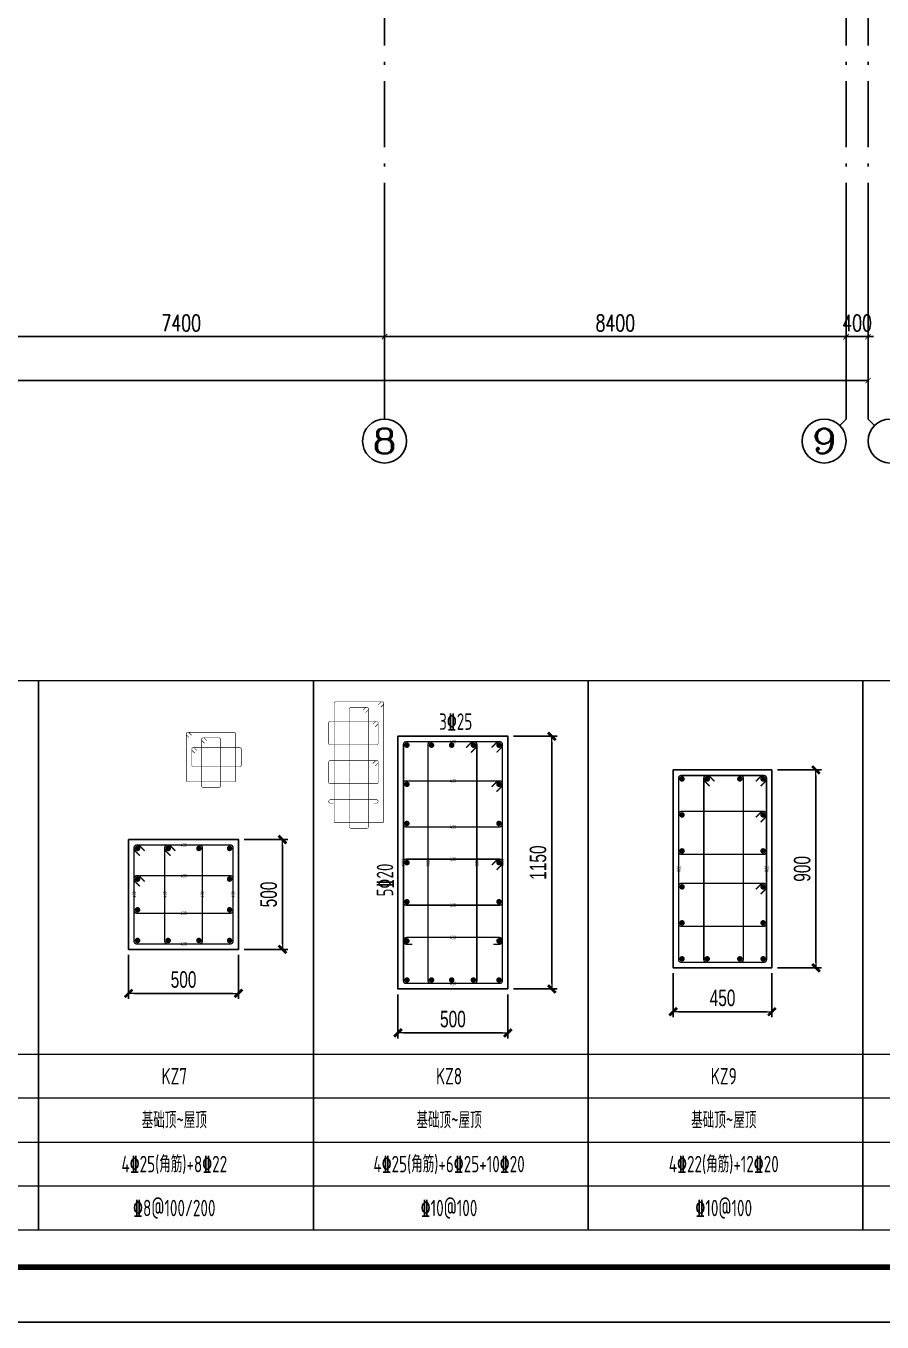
# Model space of a CAD drawing. Extents: x 169490 to 7584583, y -2399407 to 1374371.
# Drawn here: x 1543104 to 1558685, y 795791 to 819385 of the extents above; entities that cross this region are included whole.
import ezdxf
from ezdxf.enums import TextEntityAlignment as Align

# ---------------------------------------------------------------- set-up
doc = ezdxf.new("R2010")
doc.units = 0
doc.header["$LTSCALE"] = 100
doc.linetypes.add('D3轴线点划线', pattern=[18.5, 12, -3, 0.5, -3])
doc.layers.get('0').update_dxf_attribs({"linetype": 'CONTINUOUS'})
doc.layers.get('DEFPOINTS').update_dxf_attribs({"linetype": 'CONTINUOUS'})
for name, color, linetype in [('AXIS', 3, 'CONTINUOUS'), ('AXIS_TEXT', 4, 'CONTINUOUS'), ('C-AXIS(轴号)', 3, 'CONTINUOUS'), ('C-AXIS-T(字)', 7, 'CONTINUOUS'), ('C-DOTE', 8, 'D3轴线点划线'), ('link', 6, 'CONTINUOUS'), ('outline', 7, 'CONTINUOUS'), ('z-计算配筋', 7, 'CONTINUOUS'), ('图框', 140, 'CONTINUOUS')]:
    doc.layers.add(name, color=color, linetype=linetype)
for name, color, linetype, lineweight in [('rein', 10, 'CONTINUOUS', 18), ('TAB', 7, 'CONTINUOUS', 18), ('Z-详图标注', 3, 'CONTINUOUS', 18), ('砼柱', 2, 'CONTINUOUS', 35)]:
    doc.layers.add(name, color=color, linetype=linetype, lineweight=lineweight)
doc.layers.add('箍筋长度', color=3, linetype='CONTINUOUS', plot=False)
doc.styles.add('_TCH_AXIS', font='COMPLEX', dxfattribs={"bigfont": 'GBCBIG'})
doc.styles.add('_TCH_DIM_T3', font='SIMPLEX.shx', dxfattribs={"width": 0.705882, "bigfont": 'GBCBIG.shx'})
doc.styles.add('BW_Dim', font='Bweng.shx', dxfattribs={"width": 0.7, "bigfont": 'hztxt.shx'})
doc.styles.add('BW_Rein', font='Tssdeng.shx', dxfattribs={"width": 0.7, "bigfont": 'hztxt.shx'})
doc.styles.add('COMPLEX', font='COMPLEX')
doc.dimstyles.new('_TCH_ARCH&&100', dxfattribs={"dimtxt": 297.5, "dimasz": 100, "dimexe": 250, "dimexo": 300, "dimgap": 100, "dimtad": 1, "dimdec": 0, "dimzin": 0, "dimdsep": 46, "dimtxsty": '_TCH_DIM_T3', "dimblk": 'ARCHTICK', "dimcen": 0.09, "dimclrt": 7, "dimazin": 2, "dimtfac": 1, "dimtdec": 0, "dimtix": 1, "dimtmove": 2, "dimatfit": 3, "dimfxl": 1, "dimtolj": 1, "dimtzin": 0, "dimarcsym": 0})
doc.dimstyles.new('Cyz_25_100', dxfattribs={"dimtxt": 300, "dimasz": 100, "dimexe": 100, "dimexo": 100, "dimgap": 100, "dimtad": 1, "dimdec": 0, "dimlfac": 0.25, "dimzin": 0, "dimdsep": 46, "dimtxsty": 'BW_Dim', "dimblk": '_bwk', "dimcen": 0, "dimclrt": 7, "dimadec": 0, "dimazin": 0, "dimtfac": 1, "dimtdec": 0, "dimtix": 1, "dimtmove": 2, "dimatfit": 0, "dimfxl": 1, "dimtolj": 1, "dimtzin": 0, "dimarcsym": 0})

# ---------------------------------------------------------------- blocks, each defined once
blk = doc.blocks.new('_ARCHTICK')
at = {"const_width": 0.15}
blk.add_lwpolyline([(-0.5, -0.5), (0.5, 0.5)], dxfattribs=at)
blk = doc.blocks.new('*D1827')
at = {"layer": 'AXIS', "color": 0, "lineweight": -2, "transparency": 16777216}
for p, q in [((1503431, 815929), (1503431, 812679)), ((1558431, 815929), (1558431, 812679)), ((1503431, 812929), (1558431, 812929))]:
    blk.add_line(p, q, dxfattribs=at)
at = {"layer": 'DEFPOINTS', "color": 0, "transparency": 16777216}
for p in [(1503431, 816229), (1558431, 816229), (1558431, 812929)]:
    blk.add_point(p, dxfattribs=at)
at = {"layer": 'AXIS', "color": 0, "lineweight": -2, "transparency": 16777216, "xscale": 100, "yscale": 100, "zscale": 100, "rotation": 180}
blk.add_blockref('_ARCHTICK', (1503431, 812929), dxfattribs=at)
at = {"layer": 'AXIS', "color": 0, "lineweight": -2, "transparency": 16777216, "xscale": 100, "yscale": 100, "zscale": 100}
blk.add_blockref('_ARCHTICK', (1558431, 812929), dxfattribs=at)
at = {"layer": 'AXIS', "color": 7, "transparency": 16777216, "insert": (1530931, 813178), "char_height": 297.5, "attachment_point": 5, "style": '_TCH_DIM_T3'}
blk.add_mtext('\\A1;55000', dxfattribs=at)
blk = doc.blocks.new('*D1828')
at = {"layer": 'AXIS', "color": 0, "lineweight": -2, "transparency": 16777216}
for p, q in [((1558031, 815929), (1558031, 813479)), ((1558431, 815929), (1558431, 813479)), ((1558031, 813729), (1557931, 813729)), ((1558031, 813729), (1558431, 813729)), ((1558431, 813729), (1558531, 813729))]:
    blk.add_line(p, q, dxfattribs=at)
at = {"layer": 'DEFPOINTS', "color": 0, "transparency": 16777216}
for p in [(1558031, 816229), (1558431, 816229), (1558431, 813729)]:
    blk.add_point(p, dxfattribs=at)
at = {"layer": 'AXIS', "color": 0, "lineweight": -2, "transparency": 16777216, "xscale": 100, "yscale": 100, "zscale": 100}
blk.add_blockref('_ARCHTICK', (1558031, 813729), dxfattribs=at)
at = {"layer": 'AXIS', "color": 0, "lineweight": -2, "transparency": 16777216, "xscale": 100, "yscale": 100, "zscale": 100, "rotation": 180}
blk.add_blockref('_ARCHTICK', (1558431, 813729), dxfattribs=at)
at = {"layer": 'AXIS', "color": 7, "transparency": 16777216, "insert": (1558231, 813978), "char_height": 297.5, "attachment_point": 5, "style": '_TCH_DIM_T3'}
blk.add_mtext('\\A1;400', dxfattribs=at)
blk = doc.blocks.new('*D1829')
at = {"layer": 'AXIS', "color": 0, "lineweight": -2, "transparency": 16777216}
for p, q in [((1549631, 815929), (1549631, 813479)), ((1558031, 815929), (1558031, 813479)), ((1549631, 813729), (1558031, 813729))]:
    blk.add_line(p, q, dxfattribs=at)
at = {"layer": 'DEFPOINTS', "color": 0, "transparency": 16777216}
for p in [(1549631, 816229), (1558031, 816229), (1558031, 813729)]:
    blk.add_point(p, dxfattribs=at)
at = {"layer": 'AXIS', "color": 0, "lineweight": -2, "transparency": 16777216, "xscale": 100, "yscale": 100, "zscale": 100, "rotation": 180}
blk.add_blockref('_ARCHTICK', (1549631, 813729), dxfattribs=at)
at = {"layer": 'AXIS', "color": 0, "lineweight": -2, "transparency": 16777216, "xscale": 100, "yscale": 100, "zscale": 100}
blk.add_blockref('_ARCHTICK', (1558031, 813729), dxfattribs=at)
at = {"layer": 'AXIS', "color": 7, "transparency": 16777216, "insert": (1553831, 813978), "char_height": 297.5, "attachment_point": 5, "style": '_TCH_DIM_T3'}
blk.add_mtext('\\A1;8400', dxfattribs=at)
blk = doc.blocks.new('*D1830')
at = {"layer": 'AXIS', "color": 0, "lineweight": -2, "transparency": 16777216}
for p, q in [((1542231, 815929), (1542231, 813479)), ((1549631, 815929), (1549631, 813479)), ((1542231, 813729), (1549631, 813729))]:
    blk.add_line(p, q, dxfattribs=at)
at = {"layer": 'DEFPOINTS', "color": 0, "transparency": 16777216}
for p in [(1542231, 816229), (1549631, 816229), (1549631, 813729)]:
    blk.add_point(p, dxfattribs=at)
at = {"layer": 'AXIS', "color": 0, "lineweight": -2, "transparency": 16777216, "xscale": 100, "yscale": 100, "zscale": 100, "rotation": 180}
blk.add_blockref('_ARCHTICK', (1542231, 813729), dxfattribs=at)
at = {"layer": 'AXIS', "color": 0, "lineweight": -2, "transparency": 16777216, "xscale": 100, "yscale": 100, "zscale": 100}
blk.add_blockref('_ARCHTICK', (1549631, 813729), dxfattribs=at)
at = {"layer": 'AXIS', "color": 7, "transparency": 16777216, "insert": (1545931, 813978), "char_height": 297.5, "attachment_point": 5, "style": '_TCH_DIM_T3'}
blk.add_mtext('\\A1;7400', dxfattribs=at)
blk = doc.blocks.new('_AXISO')
blk.add_circle((0, 0), 0.5)
at = {"layer": 'AXIS_TEXT', "style": 'COMPLEX', "width": 1.041667}
blk.add_attdef('A', text='', height=0.56, dxfattribs=at).set_placement((-0.25, -0.28), (0.25, -0.28), align=Align.FIT)
blk = doc.blocks.new('_bwk')
blk.add_line((-1, 0), (0, 0))
blk.add_lwpolyline([(-0.7, -0.7, 0.5, 0.5, 0), (0.7, 0.7, 0.5, 0.5, 0)], format="xyseb")
blk = doc.blocks.new('*D1972')
at = {"layer": 'DEFPOINTS', "color": 0, "transparency": 16777216}
for p in [(1546973, 804575), (1547773, 804575), (1546973, 802575)]:
    blk.add_point(p, dxfattribs=at)
at = {"layer": 'Z-详图标注', "color": 0, "lineweight": -2, "transparency": 16777216}
for p, q in [((1547073, 804575), (1547873, 804575)), ((1547773, 802675), (1547773, 804475)), ((1547073, 802575), (1547873, 802575))]:
    blk.add_line(p, q, dxfattribs=at)
at = {"layer": 'Z-详图标注', "color": 0, "lineweight": -2, "transparency": 16777216, "xscale": 100, "yscale": 100, "zscale": 100}
for p, rotation in [((1547773, 804575), 90), ((1547773, 802575), 270)]:
    blk.add_blockref('_bwk', p, dxfattribs=dict(at, rotation=rotation))
at = {"layer": 'Z-详图标注', "color": 7, "transparency": 16777216, "insert": (1547523, 803575), "char_height": 300, "attachment_point": 5, "rotation": 90, "style": 'BW_Dim'}
blk.add_mtext('\\A1;500', dxfattribs=at)
blk = doc.blocks.new('*D1973')
at = {"layer": 'DEFPOINTS', "color": 0, "transparency": 16777216}
for p in [(1544973, 802575), (1546973, 802575), (1546973, 801775)]:
    blk.add_point(p, dxfattribs=at)
at = {"layer": 'Z-详图标注', "color": 0, "lineweight": -2, "transparency": 16777216}
for p, q in [((1544973, 802475), (1544973, 801675)), ((1546973, 802475), (1546973, 801675)), ((1545073, 801775), (1546873, 801775))]:
    blk.add_line(p, q, dxfattribs=at)
at = {"layer": 'Z-详图标注', "color": 0, "lineweight": -2, "transparency": 16777216, "xscale": 100, "yscale": 100, "zscale": 100, "rotation": 180}
blk.add_blockref('_bwk', (1544973, 801775), dxfattribs=at)
at = {"layer": 'Z-详图标注', "color": 0, "lineweight": -2, "transparency": 16777216, "xscale": 100, "yscale": 100, "zscale": 100}
blk.add_blockref('_bwk', (1546973, 801775), dxfattribs=at)
at = {"layer": 'Z-详图标注', "color": 7, "transparency": 16777216, "insert": (1545973, 802025), "char_height": 300, "attachment_point": 5, "style": 'BW_Dim'}
blk.add_mtext('\\A1;500', dxfattribs=at)
blk = doc.blocks.new('*D1974')
at = {"layer": 'DEFPOINTS', "color": 0, "transparency": 16777216}
for p in [(1551875, 806455), (1552675, 806455), (1551875, 801855)]:
    blk.add_point(p, dxfattribs=at)
at = {"layer": 'Z-详图标注', "color": 0, "lineweight": -2, "transparency": 16777216}
for p, q in [((1551975, 806455), (1552775, 806455)), ((1552675, 801955), (1552675, 806355)), ((1551975, 801855), (1552775, 801855))]:
    blk.add_line(p, q, dxfattribs=at)
at = {"layer": 'Z-详图标注', "color": 0, "lineweight": -2, "transparency": 16777216, "xscale": 100, "yscale": 100, "zscale": 100}
for p, rotation in [((1552675, 806455), 90), ((1552675, 801855), 270)]:
    blk.add_blockref('_bwk', p, dxfattribs=dict(at, rotation=rotation))
at = {"layer": 'Z-详图标注', "color": 7, "transparency": 16777216, "insert": (1552425, 804155), "char_height": 300, "attachment_point": 5, "rotation": 90, "style": 'BW_Dim'}
blk.add_mtext('\\A1;1150', dxfattribs=at)
blk = doc.blocks.new('*D1975')
at = {"layer": 'DEFPOINTS', "color": 0, "transparency": 16777216}
for p in [(1549875, 801855), (1551875, 801855), (1551875, 801055)]:
    blk.add_point(p, dxfattribs=at)
at = {"layer": 'Z-详图标注', "color": 0, "lineweight": -2, "transparency": 16777216}
for p, q in [((1549875, 801755), (1549875, 800955)), ((1551875, 801755), (1551875, 800955)), ((1549975, 801055), (1551775, 801055))]:
    blk.add_line(p, q, dxfattribs=at)
at = {"layer": 'Z-详图标注', "color": 0, "lineweight": -2, "transparency": 16777216, "xscale": 100, "yscale": 100, "zscale": 100, "rotation": 180}
blk.add_blockref('_bwk', (1549875, 801055), dxfattribs=at)
at = {"layer": 'Z-详图标注', "color": 0, "lineweight": -2, "transparency": 16777216, "xscale": 100, "yscale": 100, "zscale": 100}
blk.add_blockref('_bwk', (1551875, 801055), dxfattribs=at)
at = {"layer": 'Z-详图标注', "color": 7, "transparency": 16777216, "insert": (1550875, 801305), "char_height": 300, "attachment_point": 5, "style": 'BW_Dim'}
blk.add_mtext('\\A1;500', dxfattribs=at)
blk = doc.blocks.new('*D9228')
at = {"layer": 'DEFPOINTS', "color": 0, "transparency": 16777216}
for p in [(1556682, 805841), (1557482, 805841), (1556682, 802241)]:
    blk.add_point(p, dxfattribs=at)
at = {"layer": 'Z-详图标注', "color": 0, "lineweight": -2, "transparency": 16777216}
for p, q in [((1556782, 805841), (1557582, 805841)), ((1557482, 802341), (1557482, 805741)), ((1556782, 802241), (1557582, 802241))]:
    blk.add_line(p, q, dxfattribs=at)
at = {"layer": 'Z-详图标注', "color": 0, "lineweight": -2, "transparency": 16777216, "xscale": 100, "yscale": 100, "zscale": 100}
for p, rotation in [((1557482, 805841), 90), ((1557482, 802241), 270)]:
    blk.add_blockref('_bwk', p, dxfattribs=dict(at, rotation=rotation))
at = {"layer": 'Z-详图标注', "color": 7, "transparency": 16777216, "insert": (1557232, 804041), "char_height": 300, "attachment_point": 5, "rotation": 90, "style": 'BW_Dim'}
blk.add_mtext('\\A1;900', dxfattribs=at)
blk = doc.blocks.new('*D9229')
at = {"layer": 'DEFPOINTS', "color": 0, "transparency": 16777216}
for p in [(1554882, 802241), (1556682, 802241), (1556682, 801441)]:
    blk.add_point(p, dxfattribs=at)
at = {"layer": 'Z-详图标注', "color": 0, "lineweight": -2, "transparency": 16777216}
for p, q in [((1554882, 802141), (1554882, 801341)), ((1556682, 802141), (1556682, 801341)), ((1554982, 801441), (1556582, 801441))]:
    blk.add_line(p, q, dxfattribs=at)
at = {"layer": 'Z-详图标注', "color": 0, "lineweight": -2, "transparency": 16777216, "xscale": 100, "yscale": 100, "zscale": 100, "rotation": 180}
blk.add_blockref('_bwk', (1554882, 801441), dxfattribs=at)
at = {"layer": 'Z-详图标注', "color": 0, "lineweight": -2, "transparency": 16777216, "xscale": 100, "yscale": 100, "zscale": 100}
blk.add_blockref('_bwk', (1556682, 801441), dxfattribs=at)
at = {"layer": 'Z-详图标注', "color": 7, "transparency": 16777216, "insert": (1555782, 801691), "char_height": 300, "attachment_point": 5, "style": 'BW_Dim'}
blk.add_mtext('\\A1;450', dxfattribs=at)

msp = doc.modelspace()

# ---------------------------------------------------------------- linework, layer by layer
at = {"layer": 'C-AXIS(轴号)'}
for p, q in [((1549630.7, 816228.9), (1549630.7, 812228.9)), ((1558030.7, 816228.9), (1558030.7, 812228.9)), ((1558430.7, 816228.9), (1558430.7, 812228.9)), ((1557913.5, 812111.7), (1558030.7, 812228.9)), ((1558547.8, 812111.7), (1558430.7, 812228.9))]:
    msp.add_line(p, q, dxfattribs=at)
at = {"layer": 'C-DOTE'}
for p, q in [((1549630.7, 842428.9), (1549630.7, 816228.9)), ((1558030.7, 842428.9), (1558030.7, 816228.9)), ((1558430.7, 842428.9), (1558430.7, 816228.9))]:
    msp.add_line(p, q, dxfattribs=at)
at = {"layer": 'link', "color": 1}
for points, const_width in [([(1549517.6, 807027.7), (1549563.6, 807073.6, -0.1989124), (1549580.6, 807080.7), (1549590.8, 807080.7, -0.4142136), (1549614.8, 807056.7), (1549614.8, 804904.7, -0.4142136), (1549590.8, 804880.7), (1548738.8, 804880.7, -0.4142136), (1548714.8, 804904.7), (1548714.8, 807056.7, -0.4142136), (1548738.8, 807080.7), (1549590.8, 807080.7, -0.4142136), (1549614.8, 807056.7), (1549614.8, 807046.4, -0.1989124), (1549607.8, 807029.4), (1549561.8, 806983.5)], 10), ([(1546120.4, 806472.2), (1546074.5, 806518.2, 0.1989124), (1546057.5, 806525.2), (1546047.2, 806525.2, 0.4142136), (1546023.2, 806501.2), (1546023.2, 805649.2, 0.4142136), (1546047.2, 805625.2), (1546899.2, 805625.2, 0.4142136), (1546923.2, 805649.2), (1546923.2, 806501.2, 0.4142136), (1546899.2, 806525.2), (1546047.2, 806525.2, 0.4142136), (1546023.2, 806501.2), (1546023.2, 806490.9, 0.1989124), (1546030.3, 806474), (1546076.2, 806428)], 10), ([(1551581, 806249), (1551673, 806340.9, -0.1989124), (1551706.9, 806355), (1551727.4, 806355, -0.4142136), (1551775.4, 806307), (1551775.4, 802003, -0.4142136), (1551727.4, 801955), (1550023.4, 801955, -0.4142136), (1549975.4, 802003), (1549975.4, 806307, -0.4142136), (1550023.4, 806355), (1551727.4, 806355, -0.4142136), (1551775.4, 806307), (1551775.4, 806286.5, -0.1989124), (1551761.3, 806252.6), (1551669.4, 806160.6)], 25), ([(1556387.7, 805634.9), (1556479.6, 805726.8, -0.1989124), (1556513.5, 805740.9), (1556534, 805740.9, -0.4142136), (1556582, 805692.9), (1556582, 802388.9, -0.4142136), (1556534, 802340.9), (1555030, 802340.9, -0.4142136), (1554982, 802388.9), (1554982, 805692.9, -0.4142136), (1555030, 805740.9), (1556534, 805740.9, -0.4142136), (1556582, 805692.9), (1556582, 805672.4, -0.1989124), (1556568, 805638.4), (1556476.1, 805546.5)], 25), ([(1555547.5, 805546.5), (1555455.6, 805638.4, -0.1989124), (1555441.5, 805672.4), (1555441.5, 805692.9, -0.4142136), (1555489.5, 805740.9), (1556110.8, 805740.9, -0.4142136), (1556158.8, 805692.9), (1556158.8, 802388.9, -0.4142136), (1556110.8, 802340.9), (1555489.5, 802340.9, -0.4142136), (1555441.5, 802388.9), (1555441.5, 805692.9, -0.4142136), (1555489.5, 805740.9), (1555510, 805740.9, -0.1989124), (1555544, 805726.8), (1555635.9, 805634.9)], 25), ([(1545267.6, 804369.2), (1545175.7, 804461.1, 0.1989124), (1545141.8, 804475.2), (1545121.2, 804475.2, 0.4142136), (1545073.2, 804427.2), (1545073.2, 802723.2, 0.4142136), (1545121.2, 802675.2), (1546825.2, 802675.2, 0.4142136), (1546873.2, 802723.2), (1546873.2, 804427.2, 0.4142136), (1546825.2, 804475.2), (1545121.2, 804475.2, 0.4142136), (1545073.2, 804427.2), (1545073.2, 804406.7, 0.1989124), (1545087.3, 804372.7), (1545179.2, 804280.8)], 25)]:
    msp.add_lwpolyline(points, format="xyb", dxfattribs=dict(at, const_width=const_width))
at = {"layer": 'link'}
for points, const_width in [([(1549238.5, 806927.7), (1549284.4, 806973.6, -0.1989124), (1549301.4, 806980.7), (1549311.6, 806980.7, -0.4142136), (1549335.6, 806956.7), (1549335.6, 804804.7, -0.4142136), (1549311.6, 804780.7), (1549018, 804780.7, -0.4142136), (1548994, 804804.7), (1548994, 806956.7, -0.4142136), (1549018, 806980.7), (1549311.6, 806980.7, -0.4142136), (1549335.6, 806956.7), (1549335.6, 806946.4, -0.1989124), (1549328.6, 806929.4), (1549282.7, 806883.5)], 10), ([(1549461.8, 806627.2), (1549507.8, 806673.2, 0.1989124), (1549514.8, 806690.2), (1549514.8, 806700.4, 0.4142136), (1549490.8, 806724.4), (1548638.8, 806724.4, 0.4142136), (1548614.8, 806700.4), (1548614.8, 806329.7, 0.4142136), (1548638.8, 806305.7), (1549490.8, 806305.7, 0.4142136), (1549514.8, 806329.7), (1549514.8, 806700.4, 0.4142136), (1549490.8, 806724.4), (1549480.6, 806724.4, 0.1989124), (1549463.6, 806717.4), (1549417.6, 806671.4)], 10), ([(1546399.6, 806372.2), (1546353.6, 806418.2, 0.1989124), (1546336.7, 806425.2), (1546326.4, 806425.2, 0.4142136), (1546302.4, 806401.2), (1546302.4, 805549.2, 0.4142136), (1546326.4, 805525.2), (1546620.1, 805525.2, 0.4142136), (1546644.1, 805549.2), (1546644.1, 806401.2, 0.4142136), (1546620.1, 806425.2), (1546326.4, 806425.2, 0.4142136), (1546302.4, 806401.2), (1546302.4, 806390.9, 0.1989124), (1546309.4, 806374), (1546355.4, 806328)], 10), ([(1546176.2, 806148.8), (1546130.3, 806194.8, -0.1989124), (1546123.2, 806211.8), (1546123.2, 806222, -0.4142136), (1546147.2, 806246), (1546999.2, 806246, -0.4142136), (1547023.2, 806222), (1547023.2, 805928.4, -0.4142136), (1546999.2, 805904.4), (1546147.2, 805904.4, -0.4142136), (1546123.2, 805928.4), (1546123.2, 806222, -0.4142136), (1546147.2, 806246), (1546157.5, 806246, -0.1989124), (1546174.5, 806239), (1546220.4, 806193)], 10), ([(1551116.1, 806249), (1551208.1, 806340.9, -0.1989124), (1551242, 806355), (1551262.5, 806355, -0.4142136), (1551310.5, 806307), (1551310.5, 802003, -0.4142136), (1551262.5, 801955), (1550470.8, 801955, -0.4142136), (1550422.8, 802003), (1550422.8, 806307, -0.4142136), (1550470.8, 806355), (1551262.5, 806355, -0.4142136), (1551310.5, 806307), (1551310.5, 806286.5, -0.1989124), (1551296.4, 806252.6), (1551204.5, 806160.6)], 25), ([(1549461.8, 805914.7), (1549507.8, 805960.7, 0.1989124), (1549514.8, 805977.7), (1549514.8, 805987.9, 0.4142136), (1549490.8, 806011.9), (1548638.8, 806011.9, 0.4142136), (1548614.8, 805987.9), (1548614.8, 805617.2, 0.4142136), (1548638.8, 805593.2), (1549490.8, 805593.2, 0.4142136), (1549514.8, 805617.2), (1549514.8, 805987.9, 0.4142136), (1549490.8, 806011.9), (1549480.6, 806011.9, 0.1989124), (1549463.6, 806004.9), (1549417.6, 805958.9)], 10), ([(1551669.4, 805448.1), (1551761.3, 805540.1, 0.1989124), (1551775.4, 805574), (1551775.4, 805594.5, 0.4142136), (1551727.4, 805642.5), (1550023.4, 805642.5, 0.4142136), (1549975.4, 805594.5), (1549975.4, 804853, 0.4142136), (1550023.4, 804805), (1551727.4, 804805, 0.4142136), (1551775.4, 804853), (1551775.4, 805594.5, 0.4142136), (1551727.4, 805642.5), (1551706.9, 805642.5, 0.1989124), (1551673, 805628.4), (1551581, 805536.5)], 25), ([(1548696.1, 805236.9), (1548646.1, 805236.9, -1), (1548646.1, 805299.4), (1549483.6, 805299.4, -1), (1549483.6, 805236.9), (1549433.6, 805236.9)], 10), ([(1556476.1, 804891.5), (1556568, 804983.4, 0.1989124), (1556582, 805017.4), (1556582, 805037.9, 0.4142136), (1556534, 805085.9), (1555030, 805085.9, 0.4142136), (1554982, 805037.9), (1554982, 804353.9, 0.4142136), (1555030, 804305.9), (1556534, 804305.9, 0.4142136), (1556582, 804353.9), (1556582, 805037.9, 0.4142136), (1556534, 805085.9), (1556513.5, 805085.9, 0.1989124), (1556479.6, 805071.8), (1556387.7, 804979.9)], 25), ([(1545825.9, 804369.2), (1545734, 804461.1, 0.1989124), (1545700.1, 804475.2), (1545679.6, 804475.2, 0.4142136), (1545631.6, 804427.2), (1545631.6, 802723.2, 0.4142136), (1545679.6, 802675.2), (1546266.9, 802675.2, 0.4142136), (1546314.9, 802723.2), (1546314.9, 804427.2, 0.4142136), (1546266.9, 804475.2), (1545679.6, 804475.2, 0.4142136), (1545631.6, 804427.2), (1545631.6, 804406.7, 0.1989124), (1545645.6, 804372.7), (1545737.6, 804280.8)], 25), ([(1551669.4, 804023.1), (1551761.3, 804115.1, 0.1989124), (1551775.4, 804149), (1551775.4, 804169.5, 0.4142136), (1551727.4, 804217.5), (1550023.4, 804217.5, 0.4142136), (1549975.4, 804169.5), (1549975.4, 803428, 0.4142136), (1550023.4, 803380), (1551727.4, 803380, 0.4142136), (1551775.4, 803428), (1551775.4, 804169.5, 0.4142136), (1551727.4, 804217.5), (1551706.9, 804217.5, 0.1989124), (1551673, 804203.4), (1551581, 804111.5)], 25), ([(1545179.2, 803722.5), (1545087.3, 803814.4, -0.1989124), (1545073.2, 803848.4), (1545073.2, 803868.9, -0.4142136), (1545121.2, 803916.9), (1546825.2, 803916.9, -0.4142136), (1546873.2, 803868.9), (1546873.2, 803281.5, -0.4142136), (1546825.2, 803233.5), (1545121.2, 803233.5, -0.4142136), (1545073.2, 803281.5), (1545073.2, 803868.9, -0.4142136), (1545121.2, 803916.9), (1545141.8, 803916.9, -0.1989124), (1545175.7, 803902.8), (1545267.6, 803810.9)], 25), ([(1556476.1, 803581.5), (1556568, 803673.4, 0.1989124), (1556582, 803707.4), (1556582, 803727.9, 0.4142136), (1556534, 803775.9), (1555030, 803775.9, 0.4142136), (1554982, 803727.9), (1554982, 803043.9, 0.4142136), (1555030, 802995.9), (1556534, 802995.9, 0.4142136), (1556582, 803043.9), (1556582, 803727.9, 0.4142136), (1556534, 803775.9), (1556513.5, 803775.9, 0.1989124), (1556479.6, 803761.8), (1556387.7, 803669.9)], 25), ([(1550137.9, 802667.5), (1550037.9, 802667.5, -1), (1550037.9, 802792.5), (1551712.9, 802792.5, -1), (1551712.9, 802667.5), (1551612.9, 802667.5)], 25)]:
    msp.add_lwpolyline(points, format="xyb", dxfattribs=dict(at, const_width=const_width))
at = {"layer": 'outline'}
for points in [[(1551875.4, 801855), (1551875.4, 806455), (1549875.4, 806455), (1549875.4, 801855)], [(1556682, 805840.9), (1554882, 805840.9), (1554882, 802240.9), (1556682, 802240.9)], [(1544973.2, 804575.2), (1546973.2, 804575.2), (1546973.2, 802575.2), (1544973.2, 802575.2)]]:
    msp.add_lwpolyline(points, close=True, dxfattribs=at)
at = {"layer": 'rein', "const_width": 50}
for points in [[(1550012.9, 806292.5, 1), (1550062.9, 806292.5, 1)], [(1550460.3, 806292.5, 1), (1550510.3, 806292.5, 1)], [(1550827.4, 806292.5, 1), (1550877.4, 806292.5, 1)], [(1551223, 806292.5, 1), (1551273, 806292.5, 1)], [(1551687.9, 806292.5, 1), (1551737.9, 806292.5, 1)], [(1555019.5, 805678.4, 1), (1555069.5, 805678.4, 1)], [(1555479, 805678.4, 1), (1555529, 805678.4, 1)], [(1556071.3, 805678.4, 1), (1556121.3, 805678.4, 1)], [(1556494.5, 805678.4, 1), (1556544.5, 805678.4, 1)], [(1550012.9, 805580, 1), (1550062.9, 805580, 1)], [(1551687.9, 805580, 1), (1551737.9, 805580, 1)], [(1555019.5, 805023.4, 1), (1555069.5, 805023.4, 1)], [(1556494.5, 805023.4, 1), (1556544.5, 805023.4, 1)], [(1550012.9, 804867.5, 1), (1550062.9, 804867.5, 1)], [(1551687.9, 804867.5, 1), (1551737.9, 804867.5, 1)], [(1545110.7, 804412.7, 1), (1545160.7, 804412.7, 1)], [(1545669.1, 804412.7, 1), (1545719.1, 804412.7, 1)], [(1546227.4, 804412.7, 1), (1546277.4, 804412.7, 1)], [(1546785.7, 804412.7, 1), (1546835.7, 804412.7, 1)], [(1555019.5, 804368.4, 1), (1555069.5, 804368.4, 1)], [(1556494.5, 804368.4, 1), (1556544.5, 804368.4, 1)], [(1550012.9, 804155, 1), (1550062.9, 804155, 1)], [(1551687.9, 804155, 1), (1551737.9, 804155, 1)], [(1545110.7, 803854.4, 1), (1545160.7, 803854.4, 1)], [(1546785.7, 803854.4, 1), (1546835.7, 803854.4, 1)], [(1555019.5, 803713.4, 1), (1555069.5, 803713.4, 1)], [(1556494.5, 803713.4, 1), (1556544.5, 803713.4, 1)], [(1550012.9, 803442.5, 1), (1550062.9, 803442.5, 1)], [(1551687.9, 803442.5, 1), (1551737.9, 803442.5, 1)], [(1545110.7, 803296, 1), (1545160.7, 803296, 1)], [(1546785.7, 803296, 1), (1546835.7, 803296, 1)], [(1555019.5, 803058.4, 1), (1555069.5, 803058.4, 1)], [(1556494.5, 803058.4, 1), (1556544.5, 803058.4, 1)], [(1545110.7, 802737.7, 1), (1545160.7, 802737.7, 1)], [(1545669.1, 802737.7, 1), (1545719.1, 802737.7, 1)], [(1546227.4, 802737.7, 1), (1546277.4, 802737.7, 1)], [(1546785.7, 802737.7, 1), (1546835.7, 802737.7, 1)], [(1550012.9, 802730, 1), (1550062.9, 802730, 1)], [(1551687.9, 802730, 1), (1551737.9, 802730, 1)], [(1555019.5, 802403.4, 1), (1555069.5, 802403.4, 1)], [(1555479, 802403.4, 1), (1555529, 802403.4, 1)], [(1556071.3, 802403.4, 1), (1556121.3, 802403.4, 1)], [(1556494.5, 802403.4, 1), (1556544.5, 802403.4, 1)], [(1550012.9, 802017.5, 1), (1550062.9, 802017.5, 1)], [(1550460.3, 802017.5, 1), (1550510.3, 802017.5, 1)], [(1550827.4, 802017.5, 1), (1550877.4, 802017.5, 1)], [(1551223, 802017.5, 1), (1551273, 802017.5, 1)], [(1551687.9, 802017.5, 1), (1551737.9, 802017.5, 1)]]:
    msp.add_lwpolyline(points, format="xyb", close=True, dxfattribs=at)
at = {"layer": 'TAB'}
for points in [[(1538335.3, 797467.4), (1538335.3, 807467.4), (1543335.3, 807467.4), (1543335.3, 797467.4), (1538335.3, 797467.4), (1538335.3, 800667.4), (1543335.3, 800667.4), (1543335.3, 799867.4), (1538335.3, 799867.4), (1538335.3, 799067.4), (1543335.3, 799067.4), (1543335.3, 798267.4), (1538335.3, 798267.4), (1538335.3, 797467.4)], [(1543335.3, 797467.4), (1543335.3, 807467.4), (1548335.3, 807467.4), (1548335.3, 797467.4), (1543335.3, 797467.4), (1543335.3, 800667.4), (1548335.3, 800667.4), (1548335.3, 799867.4), (1543335.3, 799867.4), (1543335.3, 799067.4), (1548335.3, 799067.4), (1548335.3, 798267.4), (1543335.3, 798267.4), (1543335.3, 797467.4)], [(1548335.3, 797467.4), (1548335.3, 807467.4), (1553335.3, 807467.4), (1553335.3, 797467.4), (1548335.3, 797467.4), (1548335.3, 800667.4), (1553335.3, 800667.4), (1553335.3, 799867.4), (1548335.3, 799867.4), (1548335.3, 799067.4), (1553335.3, 799067.4), (1553335.3, 798267.4), (1548335.3, 798267.4), (1548335.3, 797467.4)], [(1553335.3, 797467.4), (1553335.3, 807467.4), (1558335.3, 807467.4), (1558335.3, 797467.4), (1553335.3, 797467.4), (1553335.3, 800667.4), (1558335.3, 800667.4), (1558335.3, 799867.4), (1553335.3, 799867.4), (1553335.3, 799067.4), (1558335.3, 799067.4), (1558335.3, 798267.4), (1553335.3, 798267.4), (1553335.3, 797467.4)], [(1558335.3, 797467.4), (1558335.3, 807467.4), (1563335.3, 807467.4), (1563335.3, 797467.4), (1558335.3, 797467.4), (1558335.3, 800667.4), (1563335.3, 800667.4), (1563335.3, 799867.4), (1558335.3, 799867.4), (1558335.3, 799067.4), (1563335.3, 799067.4), (1563335.3, 798267.4), (1558335.3, 798267.4), (1558335.3, 797467.4)]]:
    msp.add_lwpolyline(points, dxfattribs=at)
at = {"layer": '图框'}
msp.add_lwpolyline([(1491086.2, 795791.4), (1575186.2, 795791.4), (1575186.2, 855191.4), (1491086.2, 855191.4)], close=True, dxfattribs=at)
at = {"layer": '图框', "const_width": 100}
msp.add_lwpolyline([(1493586.2, 796791.4), (1574186.2, 796791.4), (1574186.2, 854191.4), (1493586.2, 854191.4)], close=True, dxfattribs=at)
at = {"layer": '砼柱', "ltscale": 10}
msp.add_lwpolyline([(1493586.2, 854191.4), (1567191.1, 854191.4), (1567191.1, 796791.4), (1493586.2, 796791.4)], close=True, dxfattribs=at)

# ---------------------------------------------------------------- block references
at = {"layer": 'C-AXIS(轴号)'}
ref = msp.add_blockref('_AXISO', (1549630.7, 811828.9), dxfattribs=dict(at, xscale=800, yscale=800, zscale=800))
ref.add_attrib('A', '8', dxfattribs={"layer": 'C-AXIS-T(字)', "height": 452.5, "style": '_TCH_AXIS', "width": 1.5}).set_placement((1549404.4, 811602.6), (1549856.9, 811602.6), align=Align.FIT)
ref = msp.add_blockref('_AXISO', (1557630.7, 811828.9), dxfattribs=dict(at, xscale=800, yscale=800, zscale=800))
ref.add_attrib('A', '9', dxfattribs={"layer": 'C-AXIS-T(字)', "height": 452.5, "style": '_TCH_AXIS', "width": 1.5}).set_placement((1557404.4, 811602.6), (1557856.9, 811602.6), align=Align.FIT)
at = {"layer": 'C-AXIS(轴号)', "xscale": 800, "yscale": 800, "zscale": 800}
msp.add_blockref('_AXISO', (1558830.7, 811828.9), dxfattribs=at)

# ---------------------------------------------------------------- texts
at = {"layer": 'z-计算配筋', "color": 62, "style": 'BW_Rein', "width": 0.7}
for s, p in [('3%%13225', (1550925.8, 806721.5)), ('%%1328@100/200', (1545804.6, 797867.4)), ('%%13210@100', (1550804.6, 797867.4)), ('%%13210@100', (1555804.6, 797867.4))]:
    msp.add_text(s, height=300, dxfattribs=at).set_placement(p, align=Align.MIDDLE_CENTER)
msp.add_text('5%%13220', height=300, rotation=90, dxfattribs=at).set_placement((1549638.6, 803837.9), align=Align.MIDDLE_CENTER)
at = {"layer": 'z-计算配筋', "style": 'BW_Rein', "width": 0.7}
for s, p in [('KZ7', (1545804.6, 800267.4)), ('KZ8', (1550804.6, 800267.4)), ('基础顶~屋顶', (1545804.6, 799467.4)), ('基础顶~屋顶', (1550804.6, 799467.4)), ('基础顶~屋顶', (1555804.6, 799467.4))]:
    msp.add_text(s, height=300, dxfattribs=at).set_placement(p, align=Align.MIDDLE_CENTER)
at = {"layer": 'z-计算配筋', "color": 1, "style": 'BW_Rein', "width": 0.7}
msp.add_text('KZ9', height=300, dxfattribs=at).set_placement((1555804.6, 800267.4), align=Align.MIDDLE_CENTER)
at = {"layer": 'z-计算配筋', "color": 120, "style": 'BW_Rein', "width": 0.7}
for s, p in [('4%%13225(角筋)+8%%13222', (1545804.6, 798667.4)), ('4%%13225(角筋)+6%%13225+10%%13220', (1550804.6, 798667.4)), ('4%%13222(角筋)+12%%13220', (1555804.6, 798667.4))]:
    msp.add_text(s, height=300, dxfattribs=at).set_placement(p, align=Align.MIDDLE_CENTER)
at = {"layer": '箍筋长度', "style": 'BW_Rein', "width": 0.7}
for p in [(1550875.4, 806355), (1550875.4, 805642.5), (1550875.4, 804805), (1545973.2, 804475.2), (1550875.4, 804217.5), (1545973.2, 803916.9), (1550875.4, 803380), (1545973.2, 803233.5), (1545973.2, 802675.2), (1550875.4, 802792.5), (1550875.4, 801955)]:
    msp.add_text('430', height=65, dxfattribs=at).set_placement(p, align=Align.MIDDLE_CENTER)
for s, p in [('1080', (1549975.4, 804155)), ('1080', (1550422.8, 804155)), ('1080', (1551310.5, 804155)), ('1080', (1551775.4, 804155)), ('822', (1554982, 804040.9)), ('822', (1556582, 804040.9)), ('430', (1545073.2, 803575.2)), ('430', (1545631.6, 803575.2)), ('430', (1546314.9, 803575.2)), ('430', (1546873.2, 803575.2))]:
    msp.add_text(s, height=65, rotation=90, dxfattribs=at).set_placement(p, align=Align.MIDDLE_CENTER)

# ---------------------------------------------------------------- dimensions: what is measured, and where the dimension line sits
at = {"layer": 'AXIS'}
for p1, p2, distance, picture, middle in [((1503430.7, 816228.9), (1558430.7, 816228.9), -3300, '*D1827', (1530930.7, 813177.6)), ((1542230.7, 816228.9), (1549630.7, 816228.9), -2500, '*D1830', (1545930.7, 813977.6)), ((1549630.7, 816228.9), (1558030.7, 816228.9), -2500, '*D1829', (1553830.7, 813977.6)), ((1558030.7, 816228.9), (1558430.7, 816228.9), -2500, '*D1828', (1558230.7, 813977.6))]:
    dim = msp.add_aligned_dim(p1=p1, p2=p2, distance=distance, dimstyle='_TCH_ARCH&&100', dxfattribs=at)
    dim.commit()
    dim.dimension.update_dxf_attribs({"geometry": picture, "text_midpoint": middle})
at = {"layer": 'Z-详图标注'}
for base, p1, p2, picture, middle in [((1552675.4, 806455), (1551875.4, 801855), (1551875.4, 806455), '*D1974', (1552425.4, 804155)), ((1557482, 805840.9), (1556682, 802240.9), (1556682, 805840.9), '*D9228', (1557232, 804040.9)), ((1547773.2, 804575.2), (1546973.2, 802575.2), (1546973.2, 804575.2), '*D1972', (1547523.2, 803575.2))]:
    dim = msp.add_linear_dim(base=base, p1=p1, p2=p2, angle=90, dimstyle='Cyz_25_100', dxfattribs=at)
    dim.commit()
    dim.dimension.update_dxf_attribs({"geometry": picture, "text_midpoint": middle})
for base, p1, p2, picture, middle in [((1546973.2, 801775.2), (1544973.2, 802575.2), (1546973.2, 802575.2), '*D1973', (1545973.2, 802025.2)), ((1556682, 801440.9), (1554882, 802240.9), (1556682, 802240.9), '*D9229', (1555782, 801690.9)), ((1551875.4, 801055), (1549875.4, 801855), (1551875.4, 801855), '*D1975', (1550875.4, 801305))]:
    dim = msp.add_linear_dim(base=base, p1=p1, p2=p2, dimstyle='Cyz_25_100', dxfattribs=at)
    dim.commit()
    dim.dimension.update_dxf_attribs({"geometry": picture, "text_midpoint": middle})

doc.saveas('drawing.dxf')
